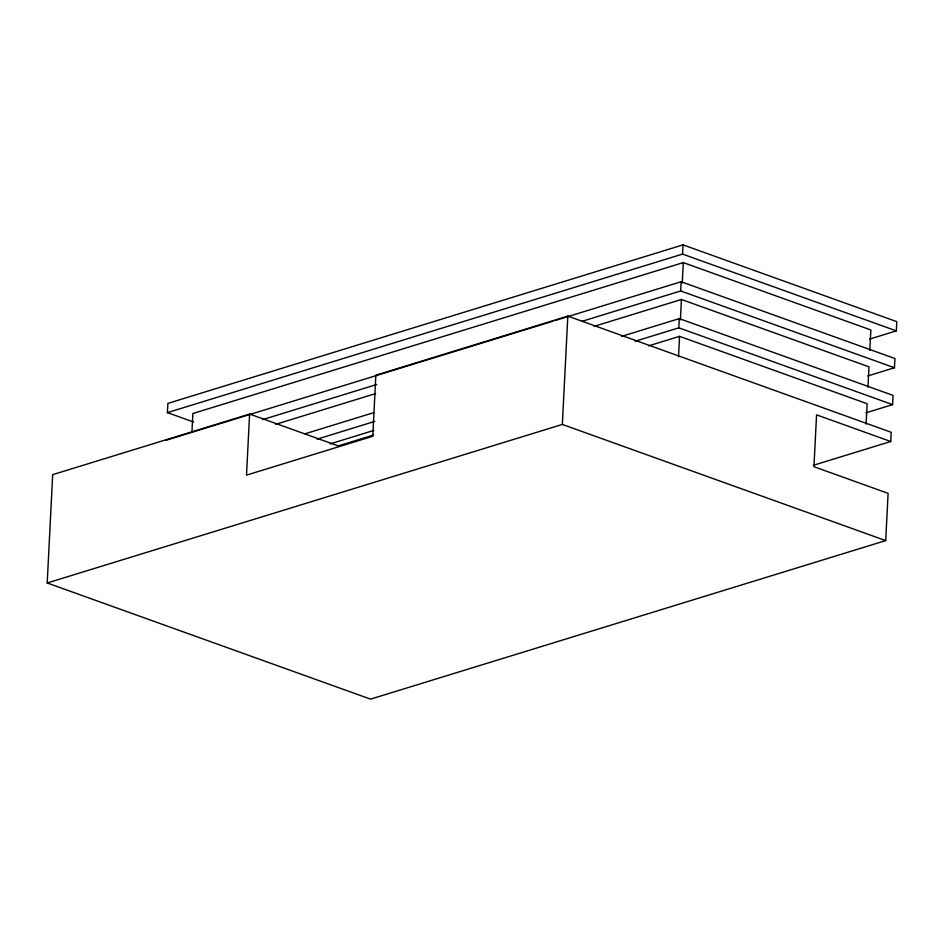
<?xml version="1.0" encoding="UTF-8"?>
<svg xmlns="http://www.w3.org/2000/svg" width="944" height="944" viewBox="0 0 944 944"><rect width="100%" height="100%" fill="white"/><g stroke="black" fill="none" stroke-linecap="round" stroke-linejoin="round"><path stroke-width="1.42" d="M249.594 414.062L246.502 475.127L372.762 436.281L375.854 375.205L567.828 316.122L891.195 432.281L890.735 441.497L816.56 414.853L813.94 466.714L888.103 493.346L885.708 540.593L370.567 699.138L47.2 582.979L52.687 474.655L249.594 414.062L338.259 445.91L373.328 435.113M193.614 422.039L167.407 412.622L167.879 403.407L683.019 244.862L896.8 321.656L896.328 330.872L869.589 339.108M191.915 432.446L192.871 413.519L683.291 262.597L870.864 329.975L869.837 350.354M47.2 582.979L562.341 424.434L567.828 316.122M635.182 341.256L678.819 327.828L679.279 318.612L893.059 395.406L892.599 404.622L865.86 412.858M582.153 321.279L680.683 290.964L681.143 281.737L894.936 358.531L894.464 367.747L867.725 375.983M167.407 412.622L682.547 254.089L683.019 244.862M678.524 356.726L679.55 336.347L867.135 403.725L866.096 424.104M680.388 319.851L681.426 299.472L868.999 366.85L867.973 387.229M682.252 282.976L683.291 262.597M166.014 440.282L553.066 321.161M555.886 320.287L681.143 281.737M262.656 419.608L376.668 384.527M275.565 424.375L375.618 393.577M594.047 326.364L681.426 299.472M304.888 433.839L373.859 412.611M621.577 336.371L679.279 318.612M317.09 439.161L374.803 421.39M330.058 443.904L373.753 430.452M648.552 345.882L679.55 336.347M813.315 465.321L890.735 441.497M682.547 254.089L896.328 330.872M680.683 290.964L894.464 367.747M678.819 327.828L892.599 404.622M562.341 424.434L885.708 540.593"/></g></svg>
